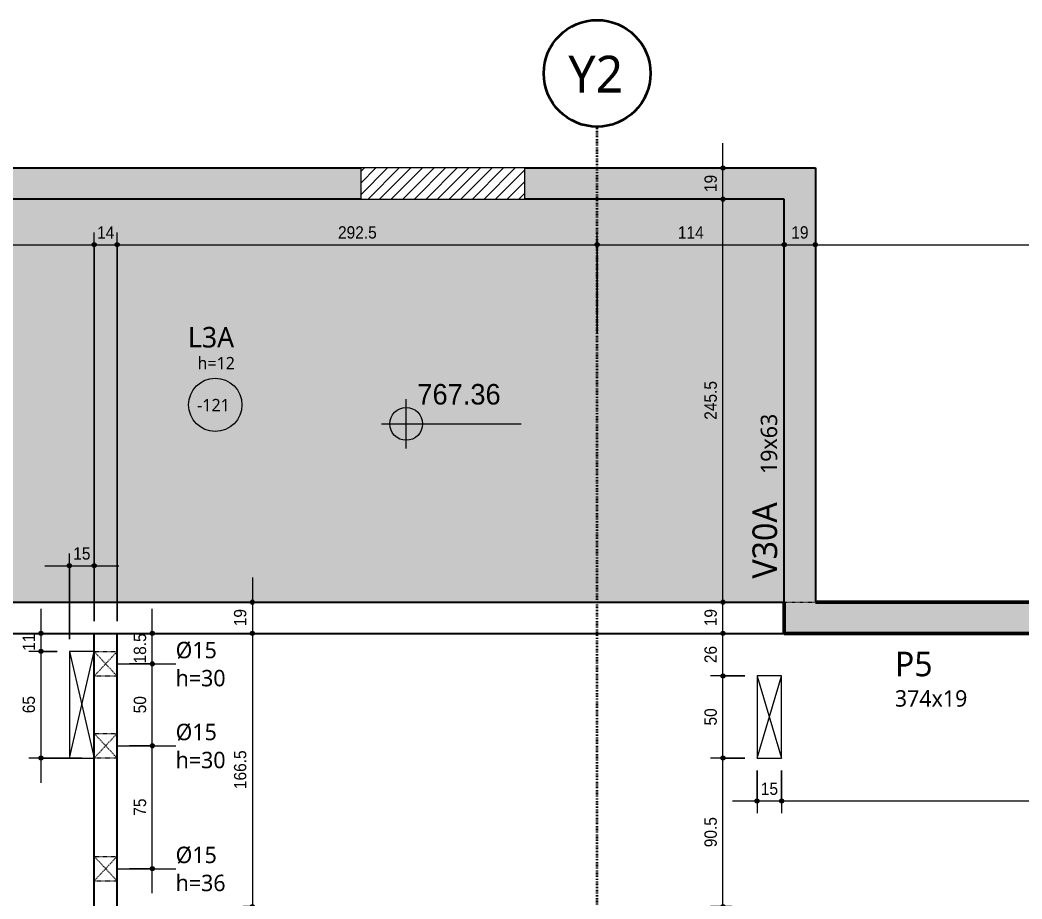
# Model space of a CAD drawing. Header units: centimetres. Extents: x -1897 to 22038, y -1268 to 84208.
# Drawn here: x 655 to 1265, y 228 to 764 of the extents above; entities that cross this region are included whole.
import ezdxf

# ---------------------------------------------------------------- set-up
doc = ezdxf.new("R2010")
doc.units = ezdxf.units.CM
for name, pattern in [('Dash dot', [1.5875, 0.635, -0.47625, 0, -0.47625]), ('Hidden', [0.714375, 0.47625, -0.238125]), ('Traço', [0.635, 0.3175, -0.3175])]:
    doc.linetypes.add(name, pattern=pattern)
for name, color, linetype, lineweight in [('A-ANNO-DIMS', 7, 'Continuous', 9), ('A-ANNO-DIMS-50', 7, 'Continuous', 9), ('A-DETL', 7, 'Hidden', 18), ('A-DETL-GENF', 7, 'Continuous', 18), ('A-FLOR', 7, 'Continuous', 18), ('A-FLOR-IDEN', 7, 'Continuous', 9), ('A-GENM', 7, 'Continuous', 18), ('A-GENM-HDLN', 7, 'Traço', 18), ('A-GENM-IDEN', 7, 'Continuous', 9), ('G-ANNO-DIMS', 7, 'Continuous', 9), ('S-BEAM', 7, 'Continuous', 18), ('S-BEAM-IDEN', 7, 'Continuous', 9), ('S-COLS', 7, 'Continuous', 18), ('S-COLS-HDLN', 7, 'Traço', 18), ('S-COLS-IDEN', 7, 'Continuous', 9), ('S-GRID', 7, 'Continuous', 9), ('S-GRID-IDEN', 7, 'Continuous', 9)]:
    doc.layers.add(name, color=color, linetype=linetype, lineweight=lineweight)
doc.styles.add('Arial_1', font='arial.ttf', dxfattribs={"width": 0.9, "height": 7.5})
doc.styles.add('Arial_2', font='arial.ttf', dxfattribs={"width": 0.95, "height": 12.5})
doc.styles.add('Gadugi', font='gadugi.ttf', dxfattribs={"height": 15})
doc.styles.add('Gadugi_1', font='gadugi.ttf', dxfattribs={"height": 10})
doc.styles.add('Gadugi_3', font='gadugi.ttf', dxfattribs={"height": 7.5})
doc.styles.add('Gadugi_4', font='gadugi.ttf', dxfattribs={"height": 12.5})
doc.styles.add('Gadugi_5', font='gadugi.ttf', dxfattribs={"height": 22.5})
doc.dimstyles.new('PED_R80_1_5mm_ACIMA_As_ESQ__R00', dxfattribs={"dimscale": 30.48, "dimtxt": 7.651945, "dimasz": 0.328084, "dimexe": 0.246063, "dimexo": 0.246063, "dimgap": 0.049213, "dimtad": 1, "dimdec": 1, "dimrnd": 0.5, "dimdsep": 46, "dimtxsty": 'Arial_1', "dimblk1": 'DOTSMALL', "dimblk2": 'DOTSMALL', "dimsah": 1, "dimcen": 0.09, "dimdle": 0.492126, "dimazin": 0, "dimtfac": 1, "dimtdec": 4, "dimtix": 1, "dimtmove": 0, "dimatfit": 3, "dimfxl": 1, "dimtvp": 1, "dimtolj": 1, "dimtzin": 0, "dimarcsym": 2})

# ---------------------------------------------------------------- blocks, each defined once
blk = doc.blocks.new('PED_FURO_CIRCULAR_R04_2020 _INSTÂNCIA_ - FURO CIRC-3745546-PL K 100 - FORMA DO 6º PAVIMENTO')
at = {"layer": 'A-GENM-HDLN'}
for p, q in [((7.5, -7), (-7.5, 7)), ((-7.5, -7), (7.5, 7)), ((-7.5, -7), (-7.5, 7)), ((7.5, 7), (7.5, -7))]:
    blk.add_line(p, q, dxfattribs=at)
blk = doc.blocks.new('PED_FURO_CIRCULAR_R04_2020 _INSTÂNCIA_ - FURO CIRC-3745760-PL K 100 - FORMA DO 6º PAVIMENTO')
at = {"layer": 'A-GENM-HDLN'}
for p, q in [((7.5, -7), (-7.5, 7)), ((-7.5, -7), (7.5, 7)), ((-7.5, -7), (-7.5, 7)), ((7.5, 7), (7.5, -7))]:
    blk.add_line(p, q, dxfattribs=at)
blk = doc.blocks.new('Eixo - Y2-2173031-PL K 100 - FORMA DO 6º PAVIMENTO')
at = {"layer": 'S-GRID-IDEN', "color": 40, "lineweight": 35, "true_color": 0xffc000}
blk.add_circle((0, 0), 0.65, dxfattribs=at)
blk = doc.blocks.new('DIMBLOCK103-PL K 100 - FORMA DO 6º PAVIMENTO')
at = {"layer": 'A-ANNO-DIMS-50', "true_color": 0x000032}
h = blk.add_hatch(color=178, dxfattribs=at)
edge = h.paths.add_edge_path(flags=0)
edge.add_arc((330, 627), 1.25, 0, 360)
h = blk.add_hatch(color=178, dxfattribs=at)
edge = h.paths.add_edge_path(flags=0)
edge.add_arc((700, 627), 1.25, 0, 360)
at = {"layer": 'A-ANNO-DIMS-50', "color": 178, "true_color": 0x000032}
for p, q in [((330, 621.26), (330, 634.5)), ((700, 397.75), (700, 634.5)), ((330, 627), (700, 627)), ((330, 627), (330, 621.26)), ((700, 627), (700, 397.75))]:
    blk.add_line(p, q, dxfattribs=at)
for centre in [(330, 627), (700, 627)]:
    blk.add_circle(centre, 1.25, dxfattribs=at)
at = {"layer": 'A-ANNO-DIMS-50', "color": 0, "insert": (507.23, 638.23), "char_height": 7.5, "width": 18.6472, "attachment_point": 1, "line_spacing_factor": 0.941778, "style": 'Arial_1'}
blk.add_mtext('370', dxfattribs=at)
blk = doc.blocks.new('_DotSmall')
at = {"color": 0, "linetype": 'ByBlock', "const_width": 0.5}
blk.add_lwpolyline([(-0.0625, 0, 1), (0.0625, 0, 1)], format="xyb", close=True, dxfattribs=at)
blk = doc.blocks.new('DIMBLOCK104-PL K 100 - FORMA DO 6º PAVIMENTO')
at = {"layer": 'A-ANNO-DIMS-50', "true_color": 0x000032}
h = blk.add_hatch(color=178, dxfattribs=at)
edge = h.paths.add_edge_path(flags=0)
edge.add_arc((700, 627), 1.25, 0, 360)
h = blk.add_hatch(color=178, dxfattribs=at)
edge = h.paths.add_edge_path(flags=0)
edge.add_arc((714, 627), 1.25, 0, 360)
at = {"layer": 'A-ANNO-DIMS-50', "color": 178, "true_color": 0x000032}
for p, q in [((700, 397.75), (700, 634.5)), ((714, 397.75), (714, 634.5)), ((700, 627), (714, 627)), ((700, 627), (700, 397.75)), ((714, 627), (714, 397.75))]:
    blk.add_line(p, q, dxfattribs=at)
for centre in [(700, 627), (714, 627)]:
    blk.add_circle(centre, 1.25, dxfattribs=at)
at = {"layer": 'A-ANNO-DIMS-50', "color": 0, "insert": (701.82, 638.23), "char_height": 7.5, "width": 12.4315, "attachment_point": 1, "line_spacing_factor": 0.941778, "style": 'Arial_1'}
blk.add_mtext('14', dxfattribs=at)
blk = doc.blocks.new('DIMBLOCK105-PL K 100 - FORMA DO 6º PAVIMENTO')
at = {"layer": 'A-ANNO-DIMS-50', "true_color": 0x000032}
h = blk.add_hatch(color=178, dxfattribs=at)
edge = h.paths.add_edge_path(flags=0)
edge.add_arc((714, 627), 1.25, 0, 360)
h = blk.add_hatch(color=178, dxfattribs=at)
edge = h.paths.add_edge_path(flags=0)
edge.add_arc((1006.5, 627), 1.25, 0, 360)
at = {"layer": 'A-ANNO-DIMS-50', "color": 178, "true_color": 0x000032}
for p, q in [((714, 397.75), (714, 634.5)), ((1006.5, 573), (1006.5, 634.5)), ((714, 627), (1006.5, 627)), ((714, 627), (714, 397.75)), ((1006.5, 627), (1006.5, 573))]:
    blk.add_line(p, q, dxfattribs=at)
for centre in [(714, 627), (1006.5, 627)]:
    blk.add_circle(centre, 1.25, dxfattribs=at)
at = {"layer": 'A-ANNO-DIMS-50', "color": 0, "insert": (848.6, 638.23), "char_height": 7.5, "width": 27.9708, "attachment_point": 1, "line_spacing_factor": 0.941778, "style": 'Arial_1'}
blk.add_mtext('292.5', dxfattribs=at)
blk = doc.blocks.new('DIMBLOCK106-PL K 100 - FORMA DO 6º PAVIMENTO')
at = {"layer": 'A-ANNO-DIMS-50', "true_color": 0x000032}
h = blk.add_hatch(color=178, dxfattribs=at)
edge = h.paths.add_edge_path(flags=0)
edge.add_arc((1006.5, 627), 1.25, 0, 360)
h = blk.add_hatch(color=178, dxfattribs=at)
edge = h.paths.add_edge_path(flags=0)
edge.add_arc((1120.5, 627), 1.25, 0, 360)
at = {"layer": 'A-ANNO-DIMS-50', "color": 178, "true_color": 0x000032}
for p, q in [((1006.5, 573), (1006.5, 634.5)), ((1120.5, 416.75), (1120.5, 634.5)), ((1006.5, 627), (1120.5, 627)), ((1006.5, 627), (1006.5, 573)), ((1120.5, 627), (1120.5, 416.75))]:
    blk.add_line(p, q, dxfattribs=at)
for centre in [(1006.5, 627), (1120.5, 627)]:
    blk.add_circle(centre, 1.25, dxfattribs=at)
at = {"layer": 'A-ANNO-DIMS-50', "color": 0, "insert": (1055.73, 638.23), "char_height": 7.5, "width": 18.6472, "attachment_point": 1, "line_spacing_factor": 0.941778, "style": 'Arial_1'}
blk.add_mtext('114', dxfattribs=at)
blk = doc.blocks.new('DIMBLOCK107-PL K 100 - FORMA DO 6º PAVIMENTO')
at = {"layer": 'A-ANNO-DIMS-50', "true_color": 0x000032}
h = blk.add_hatch(color=178, dxfattribs=at)
edge = h.paths.add_edge_path(flags=0)
edge.add_arc((1120.5, 627), 1.25, 0, 360)
h = blk.add_hatch(color=178, dxfattribs=at)
edge = h.paths.add_edge_path(flags=0)
edge.add_arc((1139.5, 627), 1.25, 0, 360)
at = {"layer": 'A-ANNO-DIMS-50', "color": 178, "true_color": 0x000032}
for p, q in [((1120.5, 416.75), (1120.5, 634.5)), ((1139.5, 621.26), (1139.5, 634.5)), ((1120.5, 627), (1139.5, 627)), ((1120.5, 627), (1120.5, 416.75)), ((1139.5, 627), (1139.5, 621.26))]:
    blk.add_line(p, q, dxfattribs=at)
for centre in [(1120.5, 627), (1139.5, 627)]:
    blk.add_circle(centre, 1.25, dxfattribs=at)
at = {"layer": 'A-ANNO-DIMS-50', "color": 0, "insert": (1124.82, 638.23), "char_height": 7.5, "width": 12.4315, "attachment_point": 1, "line_spacing_factor": 0.941778, "style": 'Arial_1'}
blk.add_mtext('19', dxfattribs=at)
blk = doc.blocks.new('DIMBLOCK108-PL K 100 - FORMA DO 6º PAVIMENTO')
at = {"layer": 'A-ANNO-DIMS-50', "true_color": 0x000032}
h = blk.add_hatch(color=178, dxfattribs=at)
edge = h.paths.add_edge_path(flags=0)
edge.add_arc((1139.5, 627), 1.25, 0, 360)
h = blk.add_hatch(color=178, dxfattribs=at)
edge = h.paths.add_edge_path(flags=0)
edge.add_arc((1494.5, 627), 1.25, 0, 360)
at = {"layer": 'A-ANNO-DIMS-50', "color": 178, "true_color": 0x000032}
for p, q in [((1139.5, 621.26), (1139.5, 634.5)), ((1494.5, 416.75), (1494.5, 634.5)), ((1139.5, 627), (1494.5, 627)), ((1139.5, 627), (1139.5, 621.26)), ((1494.5, 627), (1494.5, 416.75))]:
    blk.add_line(p, q, dxfattribs=at)
for centre in [(1139.5, 627), (1494.5, 627)]:
    blk.add_circle(centre, 1.25, dxfattribs=at)
at = {"layer": 'A-ANNO-DIMS-50', "color": 0, "insert": (1309.23, 638.23), "char_height": 7.5, "width": 18.6472, "attachment_point": 1, "line_spacing_factor": 0.941778, "style": 'Arial_1'}
blk.add_mtext('355', dxfattribs=at)
blk = doc.blocks.new('DIMBLOCK167-PL K 100 - FORMA DO 6º PAVIMENTO')
at = {"layer": 'A-ANNO-DIMS-50', "true_color": 0x000032}
h = blk.add_hatch(color=178, dxfattribs=at)
edge = h.paths.add_edge_path(flags=0)
edge.add_arc((796.45, 409.25), 1.25, 0, 360)
h = blk.add_hatch(color=178, dxfattribs=at)
edge = h.paths.add_edge_path(flags=0)
edge.add_arc((796.45, 390.25), 1.25, 0, 360)
at = {"layer": 'A-ANNO-DIMS-50', "color": 178, "true_color": 0x000032}
for p, q in [((796.45, 424.25), (796.45, 390.25)), ((790.72, 409.25), (803.95, 409.25)), ((796.45, 409.25), (790.72, 409.25)), ((790.72, 390.25), (803.95, 390.25)), ((796.45, 390.25), (790.72, 390.25))]:
    blk.add_line(p, q, dxfattribs=at)
for centre in [(796.45, 409.25), (796.45, 390.25)]:
    blk.add_circle(centre, 1.25, dxfattribs=at)
at = {"layer": 'A-ANNO-DIMS-50', "color": 0, "insert": (785.21, 394.57), "char_height": 7.5, "width": 12.4315, "attachment_point": 1, "rotation": 90, "line_spacing_factor": 0.941778, "style": 'Arial_1'}
blk.add_mtext('19', dxfattribs=at)
blk = doc.blocks.new('DIMBLOCK168-PL K 100 - FORMA DO 6º PAVIMENTO')
at = {"layer": 'A-ANNO-DIMS-50', "true_color": 0x000032}
h = blk.add_hatch(color=178, dxfattribs=at)
edge = h.paths.add_edge_path(flags=0)
edge.add_arc((796.45, 390.25), 1.25, 0, 360)
h = blk.add_hatch(color=178, dxfattribs=at)
edge = h.paths.add_edge_path(flags=0)
edge.add_arc((796.45, 223.75), 1.25, 0, 360)
at = {"layer": 'A-ANNO-DIMS-50', "color": 178, "true_color": 0x000032}
for p, q in [((790.72, 390.25), (803.95, 390.25)), ((796.45, 390.25), (790.72, 390.25)), ((796.45, 390.25), (796.45, 223.75)), ((790.72, 223.75), (803.95, 223.75)), ((796.45, 223.75), (790.72, 223.75))]:
    blk.add_line(p, q, dxfattribs=at)
for centre in [(796.45, 390.25), (796.45, 223.75)]:
    blk.add_circle(centre, 1.25, dxfattribs=at)
at = {"layer": 'A-ANNO-DIMS-50', "color": 0, "insert": (785.21, 295.35), "char_height": 7.5, "width": 27.9708, "attachment_point": 1, "rotation": 90, "line_spacing_factor": 0.941778, "style": 'Arial_1'}
blk.add_mtext('166.5', dxfattribs=at)
blk = doc.blocks.new('DIMBLOCK246-PL K 100 - FORMA DO 6º PAVIMENTO')
at = {"layer": 'A-ANNO-DIMS-50', "true_color": 0x000032}
h = blk.add_hatch(color=178, dxfattribs=at)
edge = h.paths.add_edge_path(flags=0)
edge.add_arc((1083.13, 314.28), 1.25, 0, 360)
h = blk.add_hatch(color=178, dxfattribs=at)
edge = h.paths.add_edge_path(flags=0)
edge.add_arc((1083.13, 223.75), 1.25, 0, 360)
at = {"layer": 'A-ANNO-DIMS-50', "color": 178, "true_color": 0x000032}
for p, q in [((1096.44, 314.28), (1075.63, 314.28)), ((1083.13, 223.75), (1083.13, 314.28)), ((1083.13, 314.28), (1096.44, 314.28)), ((1088.87, 223.75), (1075.63, 223.75)), ((1083.13, 223.75), (1088.87, 223.75))]:
    blk.add_line(p, q, dxfattribs=at)
for centre in [(1083.13, 314.28), (1083.13, 223.75)]:
    blk.add_circle(centre, 1.25, dxfattribs=at)
at = {"layer": 'A-ANNO-DIMS-50', "color": 0, "insert": (1071.9, 259.95), "char_height": 7.5, "width": 21.7551, "attachment_point": 1, "rotation": 90, "line_spacing_factor": 0.941778, "style": 'Arial_1'}
blk.add_mtext('90.5', dxfattribs=at)
blk = doc.blocks.new('DIMBLOCK247-PL K 100 - FORMA DO 6º PAVIMENTO')
at = {"layer": 'A-ANNO-DIMS-50', "true_color": 0x000032}
h = blk.add_hatch(color=178, dxfattribs=at)
edge = h.paths.add_edge_path(flags=0)
edge.add_arc((1083.13, 364.28), 1.25, 0, 360)
h = blk.add_hatch(color=178, dxfattribs=at)
edge = h.paths.add_edge_path(flags=0)
edge.add_arc((1083.13, 314.28), 1.25, 0, 360)
at = {"layer": 'A-ANNO-DIMS-50', "color": 178, "true_color": 0x000032}
for p, q in [((1096.44, 364.28), (1075.63, 364.28)), ((1083.13, 314.28), (1083.13, 364.28)), ((1083.13, 364.28), (1096.44, 364.28)), ((1096.44, 314.28), (1075.63, 314.28)), ((1083.13, 314.28), (1096.44, 314.28))]:
    blk.add_line(p, q, dxfattribs=at)
for centre in [(1083.13, 364.28), (1083.13, 314.28)]:
    blk.add_circle(centre, 1.25, dxfattribs=at)
at = {"layer": 'A-ANNO-DIMS-50', "color": 0, "insert": (1071.9, 334.1), "char_height": 7.5, "width": 12.4315, "attachment_point": 1, "rotation": 90, "line_spacing_factor": 0.941778, "style": 'Arial_1'}
blk.add_mtext('50', dxfattribs=at)
blk = doc.blocks.new('DIMBLOCK248-PL K 100 - FORMA DO 6º PAVIMENTO')
at = {"layer": 'A-ANNO-DIMS-50', "true_color": 0x000032}
h = blk.add_hatch(color=178, dxfattribs=at)
edge = h.paths.add_edge_path(flags=0)
edge.add_arc((1083.13, 390.25), 1.25, 0, 360)
h = blk.add_hatch(color=178, dxfattribs=at)
edge = h.paths.add_edge_path(flags=0)
edge.add_arc((1083.13, 364.28), 1.25, 0, 360)
at = {"layer": 'A-ANNO-DIMS-50', "color": 178, "true_color": 0x000032}
for p, q in [((1088.87, 390.25), (1075.63, 390.25)), ((1083.13, 364.28), (1083.13, 390.25)), ((1083.13, 390.25), (1088.87, 390.25)), ((1096.44, 364.28), (1075.63, 364.28)), ((1083.13, 364.28), (1096.44, 364.28))]:
    blk.add_line(p, q, dxfattribs=at)
for centre in [(1083.13, 390.25), (1083.13, 364.28)]:
    blk.add_circle(centre, 1.25, dxfattribs=at)
at = {"layer": 'A-ANNO-DIMS-50', "color": 0, "insert": (1071.9, 372.08), "char_height": 7.5, "width": 12.4315, "attachment_point": 1, "rotation": 90, "line_spacing_factor": 0.941778, "style": 'Arial_1'}
blk.add_mtext('26', dxfattribs=at)
blk = doc.blocks.new('DIMBLOCK249-PL K 100 - FORMA DO 6º PAVIMENTO')
at = {"layer": 'A-ANNO-DIMS-50', "true_color": 0x000032}
h = blk.add_hatch(color=178, dxfattribs=at)
edge = h.paths.add_edge_path(flags=0)
edge.add_arc((1083.13, 409.25), 1.25, 0, 360)
h = blk.add_hatch(color=178, dxfattribs=at)
edge = h.paths.add_edge_path(flags=0)
edge.add_arc((1083.13, 390.25), 1.25, 0, 360)
at = {"layer": 'A-ANNO-DIMS-50', "color": 178, "true_color": 0x000032}
for p, q in [((1088.87, 409.25), (1075.63, 409.25)), ((1083.13, 390.25), (1083.13, 409.25)), ((1083.13, 409.25), (1088.87, 409.25)), ((1088.87, 390.25), (1075.63, 390.25)), ((1083.13, 390.25), (1088.87, 390.25))]:
    blk.add_line(p, q, dxfattribs=at)
for centre in [(1083.13, 409.25), (1083.13, 390.25)]:
    blk.add_circle(centre, 1.25, dxfattribs=at)
at = {"layer": 'A-ANNO-DIMS-50', "color": 0, "insert": (1071.9, 394.57), "char_height": 7.5, "width": 12.4315, "attachment_point": 1, "rotation": 90, "line_spacing_factor": 0.941778, "style": 'Arial_1'}
blk.add_mtext('19', dxfattribs=at)
blk = doc.blocks.new('DIMBLOCK250-PL K 100 - FORMA DO 6º PAVIMENTO')
at = {"layer": 'A-ANNO-DIMS-50', "true_color": 0x000032}
h = blk.add_hatch(color=178, dxfattribs=at)
edge = h.paths.add_edge_path(flags=0)
edge.add_arc((1083.13, 654.75), 1.25, 0, 360)
h = blk.add_hatch(color=178, dxfattribs=at)
edge = h.paths.add_edge_path(flags=0)
edge.add_arc((1083.13, 409.25), 1.25, 0, 360)
at = {"layer": 'A-ANNO-DIMS-50', "color": 178, "true_color": 0x000032}
for p, q in [((1088.87, 654.75), (1075.63, 654.75)), ((1083.13, 409.25), (1083.13, 654.75)), ((1083.13, 654.75), (1088.87, 654.75)), ((1088.87, 409.25), (1075.63, 409.25)), ((1083.13, 409.25), (1088.87, 409.25))]:
    blk.add_line(p, q, dxfattribs=at)
for centre in [(1083.13, 654.75), (1083.13, 409.25)]:
    blk.add_circle(centre, 1.25, dxfattribs=at)
at = {"layer": 'A-ANNO-DIMS-50', "color": 0, "insert": (1071.9, 520.35), "char_height": 7.5, "width": 27.9708, "attachment_point": 1, "rotation": 90, "line_spacing_factor": 0.941778, "style": 'Arial_1'}
blk.add_mtext('245.5', dxfattribs=at)
blk = doc.blocks.new('DIMBLOCK251-PL K 100 - FORMA DO 6º PAVIMENTO')
at = {"layer": 'A-ANNO-DIMS-50', "true_color": 0x000032}
h = blk.add_hatch(color=178, dxfattribs=at)
edge = h.paths.add_edge_path(flags=0)
edge.add_arc((1083.13, 673.75), 1.25, 0, 360)
h = blk.add_hatch(color=178, dxfattribs=at)
edge = h.paths.add_edge_path(flags=0)
edge.add_arc((1083.13, 654.75), 1.25, 0, 360)
at = {"layer": 'A-ANNO-DIMS-50', "color": 178, "true_color": 0x000032}
for p, q in [((1083.13, 654.75), (1083.13, 688.75)), ((1088.87, 673.75), (1075.63, 673.75)), ((1083.13, 673.75), (1088.87, 673.75)), ((1088.87, 654.75), (1075.63, 654.75)), ((1083.13, 654.75), (1088.87, 654.75))]:
    blk.add_line(p, q, dxfattribs=at)
for centre in [(1083.13, 673.75), (1083.13, 654.75)]:
    blk.add_circle(centre, 1.25, dxfattribs=at)
at = {"layer": 'A-ANNO-DIMS-50', "color": 0, "insert": (1071.9, 659.07), "char_height": 7.5, "width": 12.4315, "attachment_point": 1, "rotation": 90, "line_spacing_factor": 0.941778, "style": 'Arial_1'}
blk.add_mtext('19', dxfattribs=at)
blk = doc.blocks.new('DIMBLOCK252-PL K 100 - FORMA DO 6º PAVIMENTO')
at = {"layer": 'A-ANNO-DIMS-50', "true_color": 0x000032}
h = blk.add_hatch(color=178, dxfattribs=at)
edge = h.paths.add_edge_path(flags=0)
edge.add_arc((1103.94, 288.12), 1.25, 0, 360)
h = blk.add_hatch(color=178, dxfattribs=at)
edge = h.paths.add_edge_path(flags=0)
edge.add_arc((1118.94, 288.12), 1.25, 0, 360)
at = {"layer": 'A-ANNO-DIMS-50', "color": 178, "true_color": 0x000032}
for p, q in [((1103.94, 306.78), (1103.94, 280.62)), ((1103.94, 288.12), (1103.94, 306.78)), ((1118.94, 306.78), (1118.94, 280.62)), ((1118.94, 288.12), (1118.94, 306.78)), ((1088.94, 288.12), (1118.94, 288.12))]:
    blk.add_line(p, q, dxfattribs=at)
for centre in [(1103.94, 288.12), (1118.94, 288.12)]:
    blk.add_circle(centre, 1.25, dxfattribs=at)
at = {"layer": 'A-ANNO-DIMS-50', "color": 0, "insert": (1106.26, 299.36), "char_height": 7.5, "width": 12.4315, "attachment_point": 1, "line_spacing_factor": 0.941778, "style": 'Arial_1'}
blk.add_mtext('15', dxfattribs=at)
blk = doc.blocks.new('DIMBLOCK253-PL K 100 - FORMA DO 6º PAVIMENTO')
at = {"layer": 'A-ANNO-DIMS-50', "true_color": 0x000032}
h = blk.add_hatch(color=178, dxfattribs=at)
edge = h.paths.add_edge_path(flags=0)
edge.add_arc((1118.94, 288.12), 1.25, 0, 360)
h = blk.add_hatch(color=178, dxfattribs=at)
edge = h.paths.add_edge_path(flags=0)
edge.add_arc((1475.5, 288.12), 1.25, 0, 360)
at = {"layer": 'A-ANNO-DIMS-50', "color": 178, "true_color": 0x000032}
for p, q in [((1118.94, 306.78), (1118.94, 280.62)), ((1118.94, 288.12), (1118.94, 306.78)), ((1475.5, 282.39), (1475.5, 295.62)), ((1118.94, 288.12), (1490.5, 288.12)), ((1475.5, 288.12), (1475.5, 282.39))]:
    blk.add_line(p, q, dxfattribs=at)
for centre in [(1118.94, 288.12), (1475.5, 288.12)]:
    blk.add_circle(centre, 1.25, dxfattribs=at)
at = {"layer": 'A-ANNO-DIMS-50', "color": 0, "insert": (1285.56, 299.36), "char_height": 7.5, "width": 27.9708, "attachment_point": 1, "line_spacing_factor": 0.941778, "style": 'Arial_1'}
blk.add_mtext('356.5', dxfattribs=at)
blk = doc.blocks.new('DIMBLOCK254-PL K 100 - FORMA DO 6º PAVIMENTO')
at = {"layer": 'A-ANNO-DIMS-50', "true_color": 0x000032}
h = blk.add_hatch(color=178, dxfattribs=at)
edge = h.paths.add_edge_path(flags=0)
edge.add_arc((667.64, 379.28), 1.25, 0, 360)
h = blk.add_hatch(color=178, dxfattribs=at)
edge = h.paths.add_edge_path(flags=0)
edge.add_arc((667.64, 314.25), 1.25, 0, 360)
at = {"layer": 'A-ANNO-DIMS-50', "color": 178, "true_color": 0x000032}
for p, q in [((677.38, 379.28), (660.14, 379.28)), ((667.64, 299.25), (667.64, 379.28)), ((667.64, 379.28), (677.38, 379.28)), ((692.5, 314.25), (660.14, 314.25)), ((667.64, 314.25), (692.5, 314.25))]:
    blk.add_line(p, q, dxfattribs=at)
for centre in [(667.64, 379.28), (667.64, 314.25)]:
    blk.add_circle(centre, 1.25, dxfattribs=at)
at = {"layer": 'A-ANNO-DIMS-50', "color": 0, "insert": (656.41, 341.58), "char_height": 7.5, "width": 12.4315, "attachment_point": 1, "rotation": 90, "line_spacing_factor": 0.941778, "style": 'Arial_1'}
blk.add_mtext('65', dxfattribs=at)
blk = doc.blocks.new('DIMBLOCK255-PL K 100 - FORMA DO 6º PAVIMENTO')
at = {"layer": 'A-ANNO-DIMS-50', "true_color": 0x000032}
h = blk.add_hatch(color=178, dxfattribs=at)
edge = h.paths.add_edge_path(flags=0)
edge.add_arc((667.64, 390.25), 1.25, 0, 360)
h = blk.add_hatch(color=178, dxfattribs=at)
edge = h.paths.add_edge_path(flags=0)
edge.add_arc((667.64, 379.28), 1.25, 0, 360)
at = {"layer": 'A-ANNO-DIMS-50', "color": 178, "true_color": 0x000032}
for p, q in [((667.64, 379.28), (667.64, 405.25)), ((673.38, 390.25), (660.14, 390.25)), ((667.64, 390.25), (673.38, 390.25)), ((677.38, 379.28), (660.14, 379.28)), ((667.64, 379.28), (677.38, 379.28))]:
    blk.add_line(p, q, dxfattribs=at)
for centre in [(667.64, 390.25), (667.64, 379.28)]:
    blk.add_circle(centre, 1.25, dxfattribs=at)
at = {"layer": 'A-ANNO-DIMS-50', "color": 0, "insert": (656.41, 379.58), "char_height": 7.5, "width": 12.4315, "attachment_point": 1, "rotation": 90, "line_spacing_factor": 0.941778, "style": 'Arial_1'}
blk.add_mtext('11', dxfattribs=at)
blk = doc.blocks.new('DIMBLOCK256-PL K 100 - FORMA DO 6º PAVIMENTO')
at = {"layer": 'A-ANNO-DIMS-50', "true_color": 0x000032}
h = blk.add_hatch(color=178, dxfattribs=at)
edge = h.paths.add_edge_path(flags=0)
edge.add_arc((684.88, 431.42), 1.25, 0, 360)
h = blk.add_hatch(color=178, dxfattribs=at)
edge = h.paths.add_edge_path(flags=0)
edge.add_arc((700, 431.42), 1.25, 0, 360)
at = {"layer": 'A-ANNO-DIMS-50', "color": 178, "true_color": 0x000032}
for p, q in [((684.88, 386.78), (684.88, 438.92)), ((700, 397.75), (700, 438.92)), ((669.88, 431.42), (715, 431.42)), ((684.88, 431.42), (684.88, 386.78)), ((700, 431.42), (700, 397.75))]:
    blk.add_line(p, q, dxfattribs=at)
for centre in [(684.88, 431.42), (700, 431.42)]:
    blk.add_circle(centre, 1.25, dxfattribs=at)
at = {"layer": 'A-ANNO-DIMS-50', "color": 0, "insert": (687.26, 442.66), "char_height": 7.5, "width": 12.4315, "attachment_point": 1, "line_spacing_factor": 0.941778, "style": 'Arial_1'}
blk.add_mtext('15', dxfattribs=at)
blk = doc.blocks.new('DIMBLOCK257-PL K 100 - FORMA DO 6º PAVIMENTO')
at = {"layer": 'A-ANNO-DIMS-50', "true_color": 0x000032}
h = blk.add_hatch(color=178, dxfattribs=at)
edge = h.paths.add_edge_path(flags=0)
edge.add_arc((735.39, 321.75), 1.25, 0, 360)
h = blk.add_hatch(color=178, dxfattribs=at)
edge = h.paths.add_edge_path(flags=0)
edge.add_arc((735.39, 246.88), 1.25, 0, 360)
at = {"layer": 'A-ANNO-DIMS-50', "color": 178, "true_color": 0x000032}
for p, q in [((721.5, 321.75), (742.89, 321.75)), ((735.39, 321.75), (721.5, 321.75)), ((735.39, 231.88), (735.39, 321.75)), ((721.5, 246.88), (742.89, 246.88)), ((735.39, 246.88), (721.5, 246.88))]:
    blk.add_line(p, q, dxfattribs=at)
for centre in [(735.39, 321.75), (735.39, 246.88)]:
    blk.add_circle(centre, 1.25, dxfattribs=at)
at = {"layer": 'A-ANNO-DIMS-50', "color": 0, "insert": (724.15, 279.14), "char_height": 7.5, "width": 12.4315, "attachment_point": 1, "rotation": 90, "line_spacing_factor": 0.941778, "style": 'Arial_1'}
blk.add_mtext('75', dxfattribs=at)
blk = doc.blocks.new('DIMBLOCK258-PL K 100 - FORMA DO 6º PAVIMENTO')
at = {"layer": 'A-ANNO-DIMS-50', "true_color": 0x000032}
h = blk.add_hatch(color=178, dxfattribs=at)
edge = h.paths.add_edge_path(flags=0)
edge.add_arc((735.39, 371.65), 1.25, 0, 360)
h = blk.add_hatch(color=178, dxfattribs=at)
edge = h.paths.add_edge_path(flags=0)
edge.add_arc((735.39, 321.75), 1.25, 0, 360)
at = {"layer": 'A-ANNO-DIMS-50', "color": 178, "true_color": 0x000032}
for p, q in [((721.5, 371.65), (742.89, 371.65)), ((735.39, 371.65), (721.5, 371.65)), ((735.39, 321.75), (735.39, 371.65)), ((721.5, 321.75), (742.89, 321.75)), ((735.39, 321.75), (721.5, 321.75))]:
    blk.add_line(p, q, dxfattribs=at)
for centre in [(735.39, 371.65), (735.39, 321.75)]:
    blk.add_circle(centre, 1.25, dxfattribs=at)
at = {"layer": 'A-ANNO-DIMS-50', "color": 0, "insert": (724.15, 341.52), "char_height": 7.5, "width": 12.4315, "attachment_point": 1, "rotation": 90, "line_spacing_factor": 0.941778, "style": 'Arial_1'}
blk.add_mtext('50', dxfattribs=at)
blk = doc.blocks.new('DIMBLOCK259-PL K 100 - FORMA DO 6º PAVIMENTO')
at = {"layer": 'A-ANNO-DIMS-50', "true_color": 0x000032}
h = blk.add_hatch(color=178, dxfattribs=at)
edge = h.paths.add_edge_path(flags=0)
edge.add_arc((735.39, 390.25), 1.25, 0, 360)
h = blk.add_hatch(color=178, dxfattribs=at)
edge = h.paths.add_edge_path(flags=0)
edge.add_arc((735.39, 371.65), 1.25, 0, 360)
at = {"layer": 'A-ANNO-DIMS-50', "color": 178, "true_color": 0x000032}
for p, q in [((735.39, 371.65), (735.39, 405.25)), ((741.12, 390.25), (727.89, 390.25)), ((735.39, 390.25), (741.12, 390.25)), ((721.5, 371.65), (742.89, 371.65)), ((735.39, 371.65), (721.5, 371.65))]:
    blk.add_line(p, q, dxfattribs=at)
for centre in [(735.39, 390.25), (735.39, 371.65)]:
    blk.add_circle(centre, 1.25, dxfattribs=at)
at = {"layer": 'A-ANNO-DIMS-50', "color": 0, "insert": (724.15, 371.89), "char_height": 7.5, "width": 21.7551, "attachment_point": 1, "rotation": 90, "line_spacing_factor": 0.941778, "style": 'Arial_1'}
blk.add_mtext('18.5', dxfattribs=at)
blk = doc.blocks.new('Elevações de ponto - M_Cota de elevação - Alvo preenchido-10609-PL K 100 - FORMA DO 6º PAVIMENTO')
at = {"layer": 'G-ANNO-DIMS'}
h = blk.add_hatch(color=256, dxfattribs=at)
edge = h.paths.add_edge_path(flags=0)
edge.add_line((0, 0), (-0.2, 0))
edge.add_arc((0, 0), 0.2, 90, 180, ccw=False)
edge.add_line((0, 0.2), (0, 0))
h = blk.add_hatch(color=256, dxfattribs=at)
edge = h.paths.add_edge_path(flags=0)
edge.add_line((0, 0), (0.2, 0))
edge.add_arc((0, 0), 0.2, 270, 360, ccw=False)
edge.add_line((0, -0.2), (0, 0))
for p, q in [((0, -0.3), (0, 0.3)), ((-0.3, 0), (1.4, 0))]:
    blk.add_line(p, q, dxfattribs=at)
blk.add_circle((0, 0), 0.2, dxfattribs=at)
blk = doc.blocks.new('PED_TAG_LAJE_R01 - TÍTULO_ESPESSURA_REBAIXO-2413107-PL K 100 - FORMA DO 6º PAVIMENTO')
at = {"layer": 'A-FLOR-IDEN'}
blk.add_circle((-0.046, -0.667), 0.325, dxfattribs=at)

msp = doc.modelspace()

# ---------------------------------------------------------------- hatches: boundary and pattern name
at = {"layer": 'A-DETL-GENF', "true_color": 0x808080}
h = msp.add_hatch(dxfattribs=at)
h.set_pattern_fill('FP_2', color=8, style=0, pattern_type=2)
h.set_pattern_definition([(45, (0, 0), (-3.535534, 3.535534), [])])
h.paths.add_polyline_path([(962.5, 654.75), (962.5, 673.75), (862.5, 673.75), (862.5, 654.75)], flags=0)
at = {"layer": 'A-FLOR', "true_color": 0xffffcc}
msp.add_hatch(color=7, dxfattribs=at).paths.add_polyline_path([(809.04, 409.25), (1120.5, 409.25), (1120.5, 654.75), (330, 654.75), (330, 409.25), (621.7, 409.25)], flags=0)
at = {"layer": 'S-BEAM', "true_color": 0xffcc66}
h = msp.add_hatch(color=31, dxfattribs=at)
h.paths.add_polyline_path([(809.04, 654.75), (862.5, 654.75), (862.5, 673.75), (330, 673.75), (330, 654.75), (434.37, 654.75)], flags=0)
h.paths.add_polyline_path([(1139.5, 654.75), (1139.5, 673.75), (962.5, 673.75), (962.5, 654.75), (1120.5, 654.75)], flags=0)
msp.add_hatch(color=31, dxfattribs=at).paths.add_polyline_path([(1139.5, 409.25), (1139.5, 654.75), (1120.5, 654.75), (1120.5, 409.25)], flags=0)
at = {"layer": 'S-COLS', "true_color": 0x808080}
msp.add_hatch(color=8, dxfattribs=at).paths.add_polyline_path([(1120.5, 390.25), (1494.5, 390.25), (1494.5, 409.25), (1120.5, 409.25)], flags=0)

# ---------------------------------------------------------------- linework, layer by layer
at = {"lineweight": 18}
for p, q in [((684.89, 314.3), (700, 379.26)), ((684.89, 379.26), (700, 314.3)), ((1103.94, 314.3), (1118.93, 364.26)), ((1103.94, 364.26), (1118.93, 314.3))]:
    msp.add_line(p, q, dxfattribs=at)
at = {"layer": 'A-DETL', "linetype": 'Continuous'}
for p, q in [((962.5, 673.75), (862.5, 673.75)), ((862.5, 673.75), (862.5, 654.75)), ((962.5, 654.75), (962.5, 673.75)), ((862.5, 654.75), (962.5, 654.75))]:
    msp.add_line(p, q, dxfattribs=at)
at = {"layer": 'A-DETL'}
msp.add_line((1120.5, 409.25), (330, 409.25), dxfattribs=at)
at = {"layer": 'A-FLOR'}
for p, q in [((1120.5, 409.25), (330, 409.25)), ((700, 379.28), (684.88, 379.28)), ((684.88, 379.28), (684.88, 314.28)), ((1118.94, 364.28), (1103.94, 364.28)), ((1103.94, 364.28), (1103.94, 314.28)), ((1118.94, 314.28), (1118.94, 364.28)), ((684.88, 314.28), (700, 314.28)), ((1103.94, 314.28), (1118.94, 314.28))]:
    msp.add_line(p, q, dxfattribs=at)
at = {"layer": 'A-GENM-IDEN'}
for p, q in [((714, 371.65), (749.67, 371.65)), ((714, 321.75), (749.67, 321.75)), ((714, 246.88), (749.67, 246.88))]:
    msp.add_line(p, q, dxfattribs=at)
at = {"layer": 'S-BEAM', "lineweight": 25}
for p, q in [((330, 673.75), (862.5, 673.75)), ((962.5, 673.75), (1139.5, 673.75)), ((1139.5, 673.75), (1139.5, 654.75)), ((862.5, 654.75), (330, 654.75)), ((1120.5, 654.75), (962.5, 654.75)), ((1120.5, 409.25), (1120.5, 654.75)), ((1139.5, 654.75), (1139.5, 409.25)), ((330, 409.25), (1120.5, 409.25)), ((330, 390.25), (1120.5, 390.25)), ((700, 13.75), (700, 390.25)), ((714, -215.25), (714, 390.25))]:
    msp.add_line(p, q, dxfattribs=at)
at = {"layer": 'S-COLS', "lineweight": 50}
for p, q in [((1120.5, 390.25), (1120.5, 409.25)), ((1139.5, 409.25), (1494.5, 409.25)), ((1494.5, 390.25), (1120.5, 390.25))]:
    msp.add_line(p, q, dxfattribs=at)
at = {"layer": 'S-COLS-HDLN'}
msp.add_line((1120.5, 409.25), (1139.5, 409.25), dxfattribs=at)
msp.add_line((1120.5, 409.25), (1139.5, 409.25), dxfattribs=at)
at = {"layer": 'S-GRID', "color": 40, "linetype": 'Dash dot', "lineweight": 35, "true_color": 0xffc000}
msp.add_line((1006.5, -1202.65), (1006.5, 698.85), dxfattribs=at)

# ---------------------------------------------------------------- block references
at = {"layer": 'A-FLOR-IDEN', "xscale": 49.99999999999998, "yscale": 49.99999999999998, "zscale": 49.99999999999998}
msp.add_blockref('PED_TAG_LAJE_R01 - TÍTULO_ESPESSURA_REBAIXO-2413107-PL K 100 - FORMA DO 6º PAVIMENTO', (776.11, 562.81), dxfattribs=at)
at = {"layer": 'A-GENM', "linetype": 'Traço', "rotation": 89.9999999999999}
for name, p in [('PED_FURO_CIRCULAR_R04_2020 _INSTÂNCIA_ - FURO CIRC-3745546-PL K 100 - FORMA DO 6º PAVIMENTO', (707, 371.65)), ('PED_FURO_CIRCULAR_R04_2020 _INSTÂNCIA_ - FURO CIRC-3745546-PL K 100 - FORMA DO 6º PAVIMENTO', (707, 321.75)), ('PED_FURO_CIRCULAR_R04_2020 _INSTÂNCIA_ - FURO CIRC-3745760-PL K 100 - FORMA DO 6º PAVIMENTO', (707, 246.88))]:
    msp.add_blockref(name, p, dxfattribs=at)
at = {"layer": 'G-ANNO-DIMS', "xscale": 49.99999999999998, "yscale": 49.99999999999998, "zscale": 49.99999999999998}
msp.add_blockref('Elevações de ponto - M_Cota de elevação - Alvo preenchido-10609-PL K 100 - FORMA DO 6º PAVIMENTO', (890.15, 517.83), dxfattribs=at)
at = {"layer": 'S-GRID-IDEN', "color": 40, "true_color": 0xffc000, "xscale": 49.99999999999998, "yscale": 49.99999999999998, "zscale": 49.99999999999998}
msp.add_blockref('Eixo - Y2-2173031-PL K 100 - FORMA DO 6º PAVIMENTO', (1006.5, 731.35), dxfattribs=at)

# ---------------------------------------------------------------- texts
at = {"layer": 'A-FLOR-IDEN', "attachment_point": 1}
for s, insert, char_height, width, style in [('L3A', (757.09, 576.9), 12.5, 35.2742, 'Gadugi_4'), ('h=12', (762.98, 558.62), 7.5, 29.6624, 'Gadugi_3'), ('-121', (762.77, 533.05), 7.5, 25.654, 'Gadugi_3')]:
    msp.add_mtext(s, dxfattribs=dict(at, insert=insert, char_height=char_height, width=width, style=style))
at = {"layer": 'A-GENM-IDEN', "char_height": 10, "attachment_point": 1, "style": 'Gadugi_1'}
for s, insert, width in [('Ø15', (749.67, 385.06), 31.2658), ('h=30', (749.67, 367.98), 39.6835), ('Ø15', (749.67, 335.15), 31.2658), ('h=30', (749.67, 318.08), 39.6835), ('Ø15', (749.67, 260.29), 31.2658), ('h=36', (749.67, 243.21), 39.6835)]:
    msp.add_mtext(s, dxfattribs=dict(at, insert=insert, width=width))
at = {"layer": 'G-ANNO-DIMS', "insert": (896.96, 542.14), "char_height": 12.5, "width": 59.8377, "attachment_point": 1, "line_spacing_factor": 0.941778, "style": 'Arial_2'}
msp.add_mtext('767.36', dxfattribs=at)
at = {"layer": 'S-BEAM-IDEN', "attachment_point": 1, "rotation": 90}
for s, insert, char_height, width, style in [('19x63', (1106.18, 487.3), 10, 44.8945, 'Gadugi_1'), ('V30A', (1101.15, 423.6), 15, 60.5274, 'Gadugi')]:
    msp.add_mtext(s, dxfattribs=dict(at, insert=insert, char_height=char_height, width=width, style=style))
at = {"layer": 'S-COLS-IDEN', "attachment_point": 1}
for s, insert, char_height, width, style in [('P5', (1187.93, 379.09), 15, 28.4599, 'Gadugi'), ('374x19', (1187.93, 355.6), 10, 54.1139, 'Gadugi_1')]:
    msp.add_mtext(s, dxfattribs=dict(at, insert=insert, char_height=char_height, width=width, style=style))
at = {"layer": 'S-GRID-IDEN', "color": 40, "true_color": 0xffc000, "insert": (988.97, 742.14), "char_height": 22.5, "width": 42.0886, "attachment_point": 1, "style": 'Gadugi_5'}
msp.add_mtext('Y2', dxfattribs=at)

# ---------------------------------------------------------------- dimensions: what is measured, and where the dimension line sits
at = {"layer": 'A-ANNO-DIMS', "color": 178, "true_color": 0x000032}
for base, p1, p2, override, picture, middle in [((1083.13, 673.75), (1081.37, 654.75), (1081.37, 673.75), {"dimpost": '<>', "dimfxl": 19}, 'DIMBLOCK251-PL K 100 - FORMA DO 6º PAVIMENTO', (1077.8, 664.25)), ((1083.13, 654.75), (1081.37, 409.25), (1081.37, 654.75), {"dimpost": '<>', "dimfxl": 245.5}, 'DIMBLOCK250-PL K 100 - FORMA DO 6º PAVIMENTO', (1077.8, 532)), ((796.45, 390.25), (798.22, 409.25), (798.22, 390.25), {"dimpost": '<>', "dimfxl": 19}, 'DIMBLOCK167-PL K 100 - FORMA DO 6º PAVIMENTO', (791.12, 399.75)), ((1083.13, 409.25), (1081.37, 390.25), (1081.37, 409.25), {"dimpost": '<>', "dimfxl": 19}, 'DIMBLOCK249-PL K 100 - FORMA DO 6º PAVIMENTO', (1077.8, 399.75)), ((667.64, 390.25), (684.88, 379.28), (665.88, 390.25), {"dimpost": '<>', "dimfxl": 21.945985}, 'DIMBLOCK255-PL K 100 - FORMA DO 6º PAVIMENTO', (662.38, 384.76)), ((735.39, 390.25), (714, 371.65), (733.62, 390.25), {"dimpost": '<>', "dimfxl": 27.032033}, 'DIMBLOCK259-PL K 100 - FORMA DO 6º PAVIMENTO', (730.06, 380.95)), ((796.45, 223.75), (798.22, 390.25), (798.22, 223.75), {"dimpost": '<>', "dimfxl": 166.5}, 'DIMBLOCK168-PL K 100 - FORMA DO 6º PAVIMENTO', (791.12, 307)), ((1083.13, 390.25), (1103.94, 364.28), (1081.37, 390.25), {"dimpost": '<>', "dimfxl": 34.407087}, 'DIMBLOCK248-PL K 100 - FORMA DO 6º PAVIMENTO', (1077.8, 377.26)), ((667.64, 379.28), (700, 314.25), (684.88, 379.28), {"dimpost": '<>', "dimfxl": 66.762873}, 'DIMBLOCK254-PL K 100 - FORMA DO 6º PAVIMENTO', (662.32, 346.76)), ((735.39, 371.65), (714, 321.75), (714, 371.65), {"dimpost": '<>', "dimfxl": 49.902804}, 'DIMBLOCK258-PL K 100 - FORMA DO 6º PAVIMENTO', (730.06, 346.7)), ((1083.13, 364.28), (1103.94, 314.28), (1103.94, 364.28), {"dimpost": '<>', "dimfxl": 50}, 'DIMBLOCK247-PL K 100 - FORMA DO 6º PAVIMENTO', (1077.8, 339.28)), ((735.39, 321.75), (714, 246.88), (714, 321.75), {"dimpost": '<>', "dimfxl": 74.865572}, 'DIMBLOCK257-PL K 100 - FORMA DO 6º PAVIMENTO', (730.07, 284.32)), ((1083.13, 314.28), (1081.37, 223.75), (1103.94, 314.28), {"dimpost": '<>', "dimfxl": 93.299931}, 'DIMBLOCK246-PL K 100 - FORMA DO 6º PAVIMENTO', (1077.8, 269.01))]:
    dim = msp.add_linear_dim(base=base, p1=p1, p2=p2, angle=90, dimstyle='PED_R80_1_5mm_ACIMA_As_ESQ__R00', override=override, dxfattribs=at)
    dim.commit()
    dim.dimension.update_dxf_attribs({"geometry": picture, "text_midpoint": middle})
for base, p1, p2, override, picture, middle in [((700, 627), (330, 628.76), (700, 390.25), {"dimpost": '<>', "dimfxl": 440.214285}, 'DIMBLOCK103-PL K 100 - FORMA DO 6º PAVIMENTO', (515, 632.33)), ((714, 627), (700, 390.25), (714, 390.25), {"dimpost": '<>', "dimfxl": 14}, 'DIMBLOCK104-PL K 100 - FORMA DO 6º PAVIMENTO', (707, 632.26)), ((1006.5, 627), (714, 390.25), (1006.5, 580.5), {"dimpost": '<>', "dimfxl": 348.930536}, 'DIMBLOCK105-PL K 100 - FORMA DO 6º PAVIMENTO', (860.25, 632.32)), ((1120.5, 627), (1006.5, 580.5), (1120.5, 409.25), {"dimpost": '<>', "dimfxl": 205.727}, 'DIMBLOCK106-PL K 100 - FORMA DO 6º PAVIMENTO', (1063.5, 632.26)), ((1139.5, 627), (1120.5, 409.25), (1139.5, 628.76), {"dimpost": '<>', "dimfxl": 220.334087}, 'DIMBLOCK107-PL K 100 - FORMA DO 6º PAVIMENTO', (1130, 632.32)), ((1494.5, 627), (1139.5, 628.76), (1494.5, 409.25), {"dimpost": '<>', "dimfxl": 417.386044}, 'DIMBLOCK108-PL K 100 - FORMA DO 6º PAVIMENTO', (1317, 632.33)), ((700, 431.42), (684.88, 379.28), (700, 390.25), {"dimpost": '<>', "dimfxl": 18.677767}, 'DIMBLOCK256-PL K 100 - FORMA DO 6º PAVIMENTO', (692.44, 436.75)), ((1118.94, 288.12), (1103.94, 314.28), (1118.94, 314.28), {"dimpost": '<>', "dimfxl": 15}, 'DIMBLOCK252-PL K 100 - FORMA DO 6º PAVIMENTO', (1111.44, 293.45)), ((1475.5, 288.12), (1118.94, 314.28), (1475.5, 289.89), {"dimpost": '<>', "dimfxl": 357.397863}, 'DIMBLOCK253-PL K 100 - FORMA DO 6º PAVIMENTO', (1297.22, 293.46))]:
    dim = msp.add_linear_dim(base=base, p1=p1, p2=p2, dimstyle='PED_R80_1_5mm_ACIMA_As_ESQ__R00', override=override, dxfattribs=at)
    dim.commit()
    dim.dimension.update_dxf_attribs({"geometry": picture, "text_midpoint": middle})

doc.saveas('drawing.dxf')
